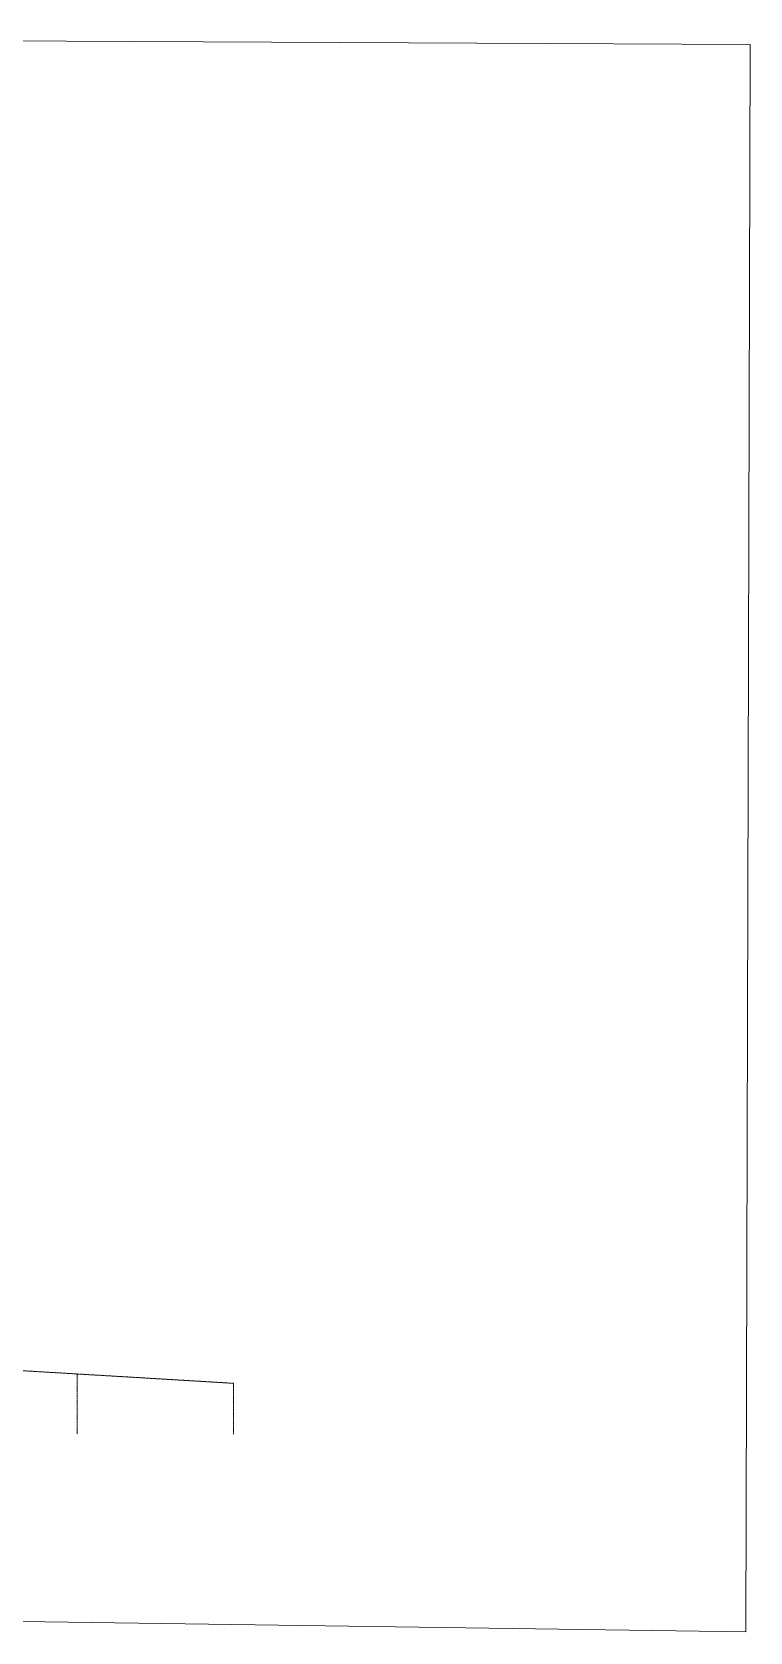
# Model space of a CAD drawing. Header units: inches. Extents: x 15537 to 31673, y -30778 to -16067.
# Drawn here: x 27267 to 31673, y -27558 to -17744 of the extents above; entities that cross this region are included whole.
import ezdxf

# ---------------------------------------------------------------- set-up
doc = ezdxf.new("R2010")
doc.units = ezdxf.units.IN
doc.header["$MEASUREMENT"] = 0
doc.linetypes.add('Center 1_4_', pattern=[0.53125, 0.25, -0.09375, 0.09375, -0.09375])
doc.layers.add('C-TOPO', color=7, linetype='Continuous', lineweight=9)
doc.layers.add('PROP', color=3, linetype='Center 1_4_', lineweight=9)

msp = doc.modelspace()

# ---------------------------------------------------------------- linework, layer by layer
at = {"layer": 'C-TOPO'}
for p, q in [((15537.4541, -17743.66553), (31673.4375, -17819.74512)), ((31648.07813, -27557.98242), (31673.4375, -17819.74512)), ((15939.73242, -27330.05859), (31648.07813, -27557.98242))]:
    msp.add_line(p, q, dxfattribs=at)
at = {"layer": 'PROP'}
for p, q in [((28503.27295, -26032.48183), (23352.46078, -25724.69295)), ((27544.98232, -25975.21879), (27545.03268, -26343.60482)), ((28503.27295, -26032.48183), (28503.31549, -26343.60482))]:
    msp.add_line(p, q, dxfattribs=at)

doc.saveas('drawing.dxf')
